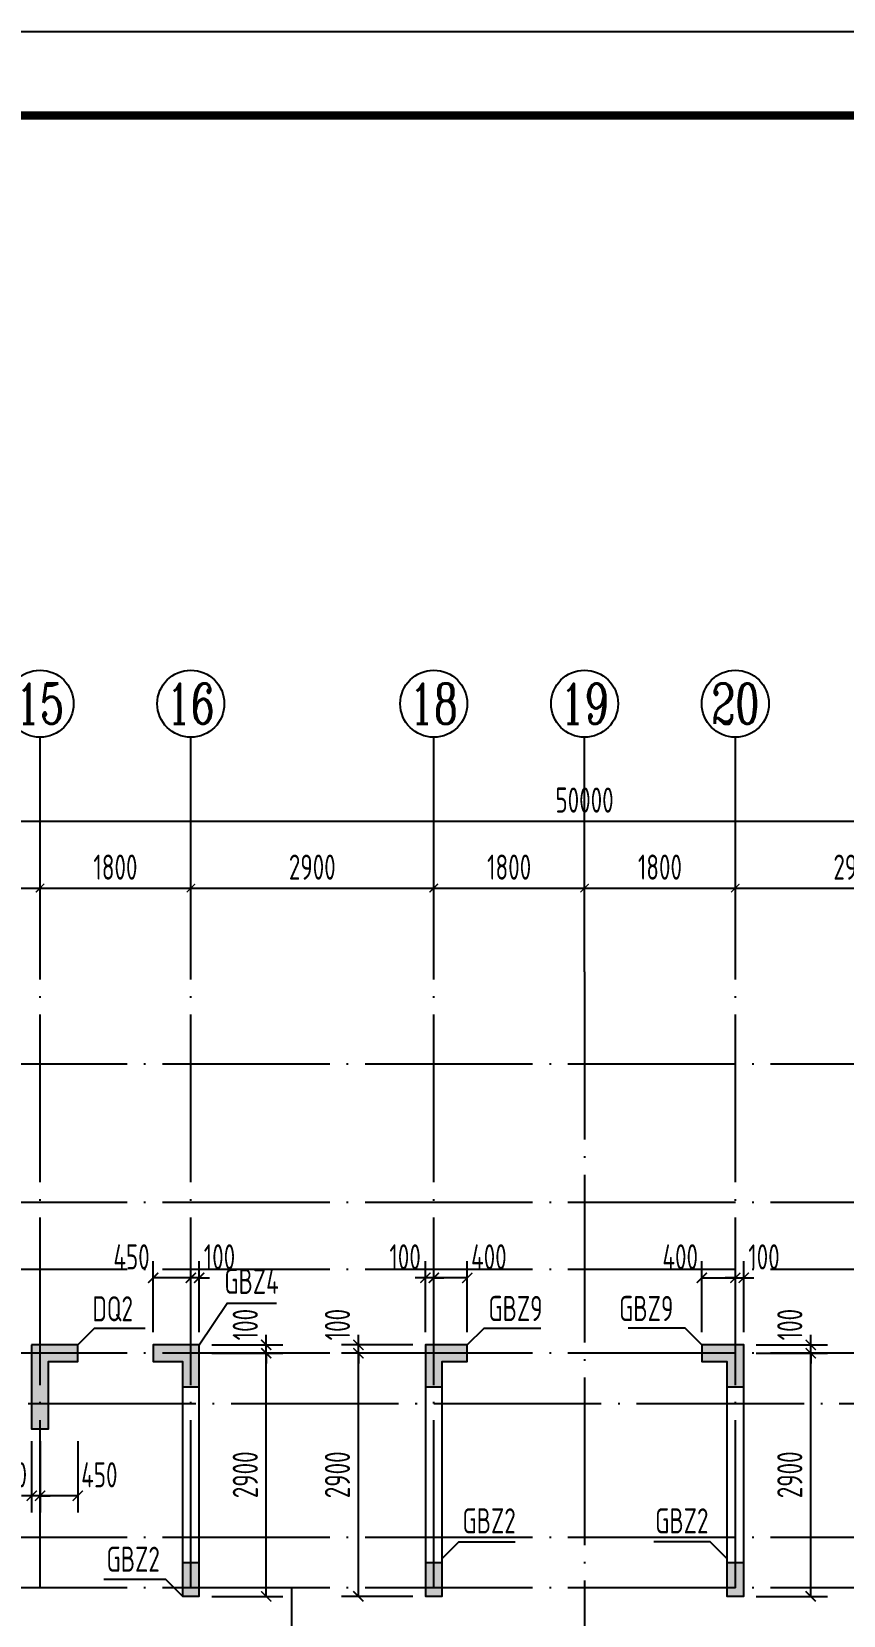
# Model space of a CAD drawing. Extents: x -461650 to 361314, y 245336 to 769729.
# Drawn here: x -106334 to -96645, y 579106 to 598001 of the extents above; entities that cross this region are included whole.
import ezdxf
from ezdxf.enums import TextEntityAlignment as Align

# ---------------------------------------------------------------- set-up
doc = ezdxf.new("R2010")
doc.units = 0
doc.header["$LTSCALE"] = 1000
doc.linetypes.add('DOTE', pattern=[2.42, 2, -0.2, 0.02, -0.2])
doc.layers.get('0').update_dxf_attribs({"linetype": 'CONTINUOUS'})
doc.layers.get('DEFPOINTS').update_dxf_attribs({"linetype": 'CONTINUOUS'})
for name, color, linetype in [('-TK', 7, 'CONTINUOUS'), ('A-AXIS', 1, 'CONTINUOUS'), ('A-DOTE', 10, 'DOTE'), ('AXIS_NUM', 7, 'CONTINUOUS'), ('S-Q墙实线', 6, 'CONTINUOUS'), ('S-Q墙标注', 3, 'CONTINUOUS'), ('S-X详图填充', 252, 'CONTINUOUS'), ('S-X详图实线', 4, 'CONTINUOUS'), ('S-Y一般标注', 3, 'CONTINUOUS'), ('S-Z柱编号', 6, 'CONTINUOUS')]:
    doc.layers.add(name, color=color, linetype=linetype)
doc.styles.add('TSSD_Axis', font='complex.shx', dxfattribs={"width": 0.7, "bigfont": 'hztxt.shx'})
doc.styles.add('TSSD_DIMENSION', font='Tssdeng.shx', dxfattribs={"width": 0.7, "bigfont": 'tssdchn.shx'})
doc.styles.add('TSSD_REIN', font='tssdeng.shx', dxfattribs={"width": 0.7, "height": 300, "bigfont": 'tssdchn.shx'})
doc.styles.add('结构文字', font='zstxt.shx', dxfattribs={"width": 0.7, "bigfont": 'zshz.shx'})
doc.dimstyles.new('STRUCK', dxfattribs={"dimtxt": 400, "dimasz": 121, "dimexe": 200, "dimexo": 150, "dimgap": 115, "dimtad": 1, "dimdec": 0, "dimdsep": 46, "dimtxsty": '结构文字', "dimblk": 'ARCHTICK', "dimcen": 400, "dimclrd": 3, "dimclre": 3, "dimclrt": 7, "dimadec": 0, "dimazin": 0, "dimtfac": 1, "dimtdec": 0, "dimtix": 1, "dimtmove": 2, "dimatfit": 3, "dimldrblk": '_DIMX', "dimfxl": 0, "dimtolj": 1, "dimtzin": 0, "dimarcsym": 0})
doc.dimstyles.new('TSSD_100_100', dxfattribs={"dimtxt": 300, "dimasz": 100, "dimexe": 100, "dimexo": 250, "dimgap": 100, "dimtad": 1, "dimdec": 0, "dimzin": 0, "dimdsep": 46, "dimtxsty": 'TSSD_DIMENSION', "dimblk": 'ARCHTICK', "dimcen": 0, "dimdle": 100, "dimclrt": 7, "dimadec": 0, "dimazin": 0, "dimtfac": 1, "dimtdec": 0, "dimtix": 1, "dimtmove": 2, "dimatfit": 3, "dimldrblk": 'ARCHTICK', "dimfxl": 0, "dimtolj": 1, "dimtzin": 0, "dimarcsym": 0})

# ---------------------------------------------------------------- blocks, each defined once
blk = doc.blocks.new('ts_axno')
at = {"color": 0, "linetype": 'ByBlock', "lineweight": -2}
blk.add_circle((0, 0), 0.5, dxfattribs=at)
at = {"color": 0, "linetype": 'ByBlock', "lineweight": -2, "style": 'TSSD_Axis', "width": 0.7}
blk.add_attdef('A', text='', height=0.6, dxfattribs=at).set_placement((0, 0), align=Align.MIDDLE_CENTER)
blk = doc.blocks.new('_ArchTick')
at = {"color": 0, "linetype": 'ByBlock', "const_width": 0.15}
blk.add_lwpolyline([(-0.5, -0.5), (0.5, 0.5)], dxfattribs=at)
blk = doc.blocks.new('*D296')
at = {"layer": 'DEFPOINTS', "color": 0}
for p in [(23100, 19250), (21400, 18250), (23100, 18250)]:
    blk.add_point(p, dxfattribs=at)
at = {"layer": 'S-Y一般标注', "color": 0, "lineweight": -2}
for p, q in [((21400, 18500), (21400, 19350)), ((23100, 18500), (23100, 19350)), ((21300, 19250), (23200, 19250))]:
    blk.add_line(p, q, dxfattribs=at)
at = {"layer": 'S-Y一般标注', "color": 0, "lineweight": -2, "xscale": 100, "yscale": 100, "zscale": 100, "rotation": 180}
blk.add_blockref('_ArchTick', (21400, 19250), dxfattribs=at)
at = {"layer": 'S-Y一般标注', "color": 0, "lineweight": -2, "xscale": 100, "yscale": 100, "zscale": 100}
blk.add_blockref('_ArchTick', (23100, 19250), dxfattribs=at)
at = {"layer": 'S-Y一般标注', "color": 7, "insert": (22250, 19500), "char_height": 300, "attachment_point": 5, "style": 'TSSD_DIMENSION'}
blk.add_mtext('\\A1;1700', dxfattribs=at)
blk = doc.blocks.new('*D297')
at = {"layer": 'DEFPOINTS', "color": 0}
for p in [(24900, 19250), (23100, 18250), (24900, 18250)]:
    blk.add_point(p, dxfattribs=at)
at = {"layer": 'S-Y一般标注', "color": 0, "lineweight": -2}
for p, q in [((23100, 18500), (23100, 19350)), ((24900, 18500), (24900, 19350)), ((23000, 19250), (25000, 19250))]:
    blk.add_line(p, q, dxfattribs=at)
at = {"layer": 'S-Y一般标注', "color": 0, "lineweight": -2, "xscale": 100, "yscale": 100, "zscale": 100, "rotation": 180}
blk.add_blockref('_ArchTick', (23100, 19250), dxfattribs=at)
at = {"layer": 'S-Y一般标注', "color": 0, "lineweight": -2, "xscale": 100, "yscale": 100, "zscale": 100}
blk.add_blockref('_ArchTick', (24900, 19250), dxfattribs=at)
at = {"layer": 'S-Y一般标注', "color": 7, "insert": (24000, 19500), "char_height": 300, "attachment_point": 5, "style": 'TSSD_DIMENSION'}
blk.add_mtext('\\A1;1800', dxfattribs=at)
blk = doc.blocks.new('*D298')
at = {"layer": 'DEFPOINTS', "color": 0}
for p in [(27800, 19250), (24900, 18250), (27800, 18250)]:
    blk.add_point(p, dxfattribs=at)
at = {"layer": 'S-Y一般标注', "color": 0, "lineweight": -2}
for p, q in [((24900, 18500), (24900, 19350)), ((27800, 18500), (27800, 19350)), ((24800, 19250), (27900, 19250))]:
    blk.add_line(p, q, dxfattribs=at)
at = {"layer": 'S-Y一般标注', "color": 0, "lineweight": -2, "xscale": 100, "yscale": 100, "zscale": 100, "rotation": 180}
blk.add_blockref('_ArchTick', (24900, 19250), dxfattribs=at)
at = {"layer": 'S-Y一般标注', "color": 0, "lineweight": -2, "xscale": 100, "yscale": 100, "zscale": 100}
blk.add_blockref('_ArchTick', (27800, 19250), dxfattribs=at)
at = {"layer": 'S-Y一般标注', "color": 7, "insert": (26350, 19500), "char_height": 300, "attachment_point": 5, "style": 'TSSD_DIMENSION'}
blk.add_mtext('\\A1;2900', dxfattribs=at)
blk = doc.blocks.new('*D299')
at = {"layer": 'DEFPOINTS', "color": 0}
for p in [(29600, 19250), (27800, 18250), (29600, 18250)]:
    blk.add_point(p, dxfattribs=at)
at = {"layer": 'S-Y一般标注', "color": 0, "lineweight": -2}
for p, q in [((27800, 18500), (27800, 19350)), ((29600, 18500), (29600, 19350)), ((27700, 19250), (29700, 19250))]:
    blk.add_line(p, q, dxfattribs=at)
at = {"layer": 'S-Y一般标注', "color": 0, "lineweight": -2, "xscale": 100, "yscale": 100, "zscale": 100, "rotation": 180}
blk.add_blockref('_ArchTick', (27800, 19250), dxfattribs=at)
at = {"layer": 'S-Y一般标注', "color": 0, "lineweight": -2, "xscale": 100, "yscale": 100, "zscale": 100}
blk.add_blockref('_ArchTick', (29600, 19250), dxfattribs=at)
at = {"layer": 'S-Y一般标注', "color": 7, "insert": (28700, 19500), "char_height": 300, "attachment_point": 5, "style": 'TSSD_DIMENSION'}
blk.add_mtext('\\A1;1800', dxfattribs=at)
blk = doc.blocks.new('*D300')
at = {"layer": 'DEFPOINTS', "color": 0}
for p in [(31400, 19250), (29600, 18250), (31400, 18250)]:
    blk.add_point(p, dxfattribs=at)
at = {"layer": 'S-Y一般标注', "color": 0, "lineweight": -2}
for p, q in [((29600, 18500), (29600, 19350)), ((31400, 18500), (31400, 19350)), ((29500, 19250), (31500, 19250))]:
    blk.add_line(p, q, dxfattribs=at)
at = {"layer": 'S-Y一般标注', "color": 0, "lineweight": -2, "xscale": 100, "yscale": 100, "zscale": 100, "rotation": 180}
blk.add_blockref('_ArchTick', (29600, 19250), dxfattribs=at)
at = {"layer": 'S-Y一般标注', "color": 0, "lineweight": -2, "xscale": 100, "yscale": 100, "zscale": 100}
blk.add_blockref('_ArchTick', (31400, 19250), dxfattribs=at)
at = {"layer": 'S-Y一般标注', "color": 7, "insert": (30500, 19500), "char_height": 300, "attachment_point": 5, "style": 'TSSD_DIMENSION'}
blk.add_mtext('\\A1;1800', dxfattribs=at)
blk = doc.blocks.new('*D301')
at = {"layer": 'DEFPOINTS', "color": 0}
for p in [(34300, 19250), (31400, 18250), (34300, 18250)]:
    blk.add_point(p, dxfattribs=at)
at = {"layer": 'S-Y一般标注', "color": 0, "lineweight": -2}
for p, q in [((31400, 18500), (31400, 19350)), ((34300, 18500), (34300, 19350)), ((31300, 19250), (34400, 19250))]:
    blk.add_line(p, q, dxfattribs=at)
at = {"layer": 'S-Y一般标注', "color": 0, "lineweight": -2, "xscale": 100, "yscale": 100, "zscale": 100, "rotation": 180}
blk.add_blockref('_ArchTick', (31400, 19250), dxfattribs=at)
at = {"layer": 'S-Y一般标注', "color": 0, "lineweight": -2, "xscale": 100, "yscale": 100, "zscale": 100}
blk.add_blockref('_ArchTick', (34300, 19250), dxfattribs=at)
at = {"layer": 'S-Y一般标注', "color": 7, "insert": (32850, 19500), "char_height": 300, "attachment_point": 5, "style": 'TSSD_DIMENSION'}
blk.add_mtext('\\A1;2900', dxfattribs=at)
blk = doc.blocks.new('*D311')
at = {"layer": 'DEFPOINTS', "color": 0}
for p in [(54600, 20050), (4600, 18250), (54600, 18250)]:
    blk.add_point(p, dxfattribs=at)
at = {"layer": 'S-Y一般标注', "color": 0, "lineweight": -2}
for p, q in [((4500, 20050), (54700, 20050)), ((4600, 18500), (4600, 20150)), ((54600, 18500), (54600, 20150))]:
    blk.add_line(p, q, dxfattribs=at)
at = {"layer": 'S-Y一般标注', "color": 0, "lineweight": -2, "xscale": 100, "yscale": 100, "zscale": 100, "rotation": 180}
blk.add_blockref('_ArchTick', (4600, 20050), dxfattribs=at)
at = {"layer": 'S-Y一般标注', "color": 0, "lineweight": -2, "xscale": 100, "yscale": 100, "zscale": 100}
blk.add_blockref('_ArchTick', (54600, 20050), dxfattribs=at)
at = {"layer": 'S-Y一般标注', "color": 7, "insert": (29600, 20300), "char_height": 300, "attachment_point": 5, "style": 'TSSD_DIMENSION'}
blk.add_mtext('\\A1;50000', dxfattribs=at)
blk = doc.blocks.new('*D2283')
at = {"layer": 'DEFPOINTS', "color": 0}
for p in [(-102434, 582233), (-101634, 582233), (-101634, 579333)]:
    blk.add_point(p, dxfattribs=at)
at = {"layer": 'S-Q墙标注', "color": 3, "lineweight": -2}
for p, q in [((-101784, 582233), (-102634, 582233)), ((-102434, 579333), (-102434, 582233)), ((-101784, 579333), (-102634, 579333))]:
    blk.add_line(p, q, dxfattribs=at)
at = {"layer": 'S-Q墙标注', "color": 3, "lineweight": -2, "xscale": 121, "yscale": 121, "zscale": 121}
for p, rotation in [((-102434, 582233), 90), ((-102434, 579333), 270)]:
    blk.add_blockref('_ArchTick', p, dxfattribs=dict(at, rotation=rotation))
at = {"layer": 'S-Q墙标注', "color": 7, "insert": (-102684, 580783), "char_height": 300, "attachment_point": 5, "rotation": 90, "style": 'TSSD_REIN'}
blk.add_mtext('\\A1;2900', dxfattribs=at)
blk = doc.blocks.new('_DIMX')
blk.add_line((-150, 0), (150, 0))
at = {"const_width": 50}
blk.add_lwpolyline([(-70, -70), (70, 70)], dxfattribs=at)
blk = doc.blocks.new('*D2284')
at = {"layer": 'DEFPOINTS', "color": 0}
for p in [(-102434, 582333), (-101634, 582333), (-101634, 582233)]:
    blk.add_point(p, dxfattribs=at)
at = {"layer": 'S-Q墙标注', "color": 3, "lineweight": -2}
for p, q in [((-101784, 582333), (-102634, 582333)), ((-102434, 582333), (-102434, 582454)), ((-102434, 582233), (-102434, 582333)), ((-101784, 582233), (-102634, 582233)), ((-102434, 582233), (-102434, 582112))]:
    blk.add_line(p, q, dxfattribs=at)
at = {"layer": 'S-Q墙标注', "color": 3, "lineweight": -2, "xscale": 121, "yscale": 121, "zscale": 121}
for p, rotation in [((-102434, 582333), 270), ((-102434, 582233), 90)]:
    blk.add_blockref('_ArchTick', p, dxfattribs=dict(at, rotation=rotation))
at = {"layer": 'S-Q墙标注', "color": 7, "insert": (-102684, 582575), "char_height": 300, "attachment_point": 5, "rotation": 90, "style": 'TSSD_REIN'}
blk.add_mtext('\\A1;100', dxfattribs=at)
blk = doc.blocks.new('*D2285')
at = {"layer": 'DEFPOINTS', "color": 0}
for p in [(-101534, 583133), (-101534, 582333), (-101134, 582333)]:
    blk.add_point(p, dxfattribs=at)
at = {"layer": 'S-Q墙标注', "color": 3, "lineweight": -2}
for p, q in [((-101534, 582483), (-101534, 583333)), ((-101134, 582483), (-101134, 583333)), ((-101134, 583133), (-101534, 583133))]:
    blk.add_line(p, q, dxfattribs=at)
at = {"layer": 'S-Q墙标注', "color": 3, "lineweight": -2, "xscale": 121, "yscale": 121, "zscale": 121, "rotation": 180}
blk.add_blockref('_ArchTick', (-101534, 583133), dxfattribs=at)
at = {"layer": 'S-Q墙标注', "color": 3, "lineweight": -2, "xscale": 121, "yscale": 121, "zscale": 121}
blk.add_blockref('_ArchTick', (-101134, 583133), dxfattribs=at)
at = {"layer": 'S-Q墙标注', "color": 7, "insert": (-100876, 583383), "char_height": 300, "attachment_point": 5, "style": 'TSSD_REIN'}
blk.add_mtext('\\A1;400', dxfattribs=at)
blk = doc.blocks.new('*D2286')
at = {"layer": 'DEFPOINTS', "color": 0}
for p in [(-101634, 583133), (-101634, 582333), (-101534, 582333)]:
    blk.add_point(p, dxfattribs=at)
at = {"layer": 'S-Q墙标注', "color": 3, "lineweight": -2}
for p, q in [((-101634, 582483), (-101634, 583333)), ((-101534, 582483), (-101534, 583333)), ((-101634, 583133), (-101755, 583133)), ((-101534, 583133), (-101634, 583133)), ((-101534, 583133), (-101413, 583133))]:
    blk.add_line(p, q, dxfattribs=at)
at = {"layer": 'S-Q墙标注', "color": 3, "lineweight": -2, "xscale": 121, "yscale": 121, "zscale": 121}
blk.add_blockref('_ArchTick', (-101634, 583133), dxfattribs=at)
at = {"layer": 'S-Q墙标注', "color": 3, "lineweight": -2, "xscale": 121, "yscale": 121, "zscale": 121, "rotation": 180}
blk.add_blockref('_ArchTick', (-101534, 583133), dxfattribs=at)
at = {"layer": 'S-Q墙标注', "color": 7, "insert": (-101876, 583383), "char_height": 300, "attachment_point": 5, "style": 'TSSD_REIN'}
blk.add_mtext('\\A1;100', dxfattribs=at)
blk = doc.blocks.new('*D2287')
at = {"layer": 'DEFPOINTS', "color": 0}
for p in [(-104334, 582233), (-103534, 582233), (-104334, 579333)]:
    blk.add_point(p, dxfattribs=at)
at = {"layer": 'S-Q墙标注', "color": 3, "lineweight": -2}
for p, q in [((-104184, 582233), (-103334, 582233)), ((-103534, 579333), (-103534, 582233)), ((-104184, 579333), (-103334, 579333))]:
    blk.add_line(p, q, dxfattribs=at)
at = {"layer": 'S-Q墙标注', "color": 3, "lineweight": -2, "xscale": 121, "yscale": 121, "zscale": 121}
for p, rotation in [((-103534, 582233), 90), ((-103534, 579333), 270)]:
    blk.add_blockref('_ArchTick', p, dxfattribs=dict(at, rotation=rotation))
at = {"layer": 'S-Q墙标注', "color": 7, "insert": (-103784, 580783), "char_height": 300, "attachment_point": 5, "rotation": 90, "style": 'TSSD_REIN'}
blk.add_mtext('\\A1;2900', dxfattribs=at)
blk = doc.blocks.new('*D2288')
at = {"layer": 'DEFPOINTS', "color": 0}
for p in [(-104334, 582333), (-103534, 582333), (-104334, 582233)]:
    blk.add_point(p, dxfattribs=at)
at = {"layer": 'S-Q墙标注', "color": 3, "lineweight": -2}
for p, q in [((-104184, 582333), (-103334, 582333)), ((-103534, 582333), (-103534, 582454)), ((-103534, 582233), (-103534, 582333)), ((-104184, 582233), (-103334, 582233)), ((-103534, 582233), (-103534, 582112))]:
    blk.add_line(p, q, dxfattribs=at)
at = {"layer": 'S-Q墙标注', "color": 3, "lineweight": -2, "xscale": 121, "yscale": 121, "zscale": 121}
for p, rotation in [((-103534, 582333), 270), ((-103534, 582233), 90)]:
    blk.add_blockref('_ArchTick', p, dxfattribs=dict(at, rotation=rotation))
at = {"layer": 'S-Q墙标注', "color": 7, "insert": (-103784, 582575), "char_height": 300, "attachment_point": 5, "rotation": 90, "style": 'TSSD_REIN'}
blk.add_mtext('\\A1;100', dxfattribs=at)
blk = doc.blocks.new('*D2289')
at = {"layer": 'DEFPOINTS', "color": 0}
for p in [(-104434, 583133), (-104434, 582333), (-104334, 582333)]:
    blk.add_point(p, dxfattribs=at)
at = {"layer": 'S-Q墙标注', "color": 3, "lineweight": -2}
for p, q in [((-104434, 582483), (-104434, 583333)), ((-104334, 582483), (-104334, 583333)), ((-104434, 583133), (-104555, 583133)), ((-104334, 583133), (-104434, 583133)), ((-104334, 583133), (-104213, 583133))]:
    blk.add_line(p, q, dxfattribs=at)
at = {"layer": 'S-Q墙标注', "color": 3, "lineweight": -2, "xscale": 121, "yscale": 121, "zscale": 121}
blk.add_blockref('_ArchTick', (-104434, 583133), dxfattribs=at)
at = {"layer": 'S-Q墙标注', "color": 3, "lineweight": -2, "xscale": 121, "yscale": 121, "zscale": 121, "rotation": 180}
blk.add_blockref('_ArchTick', (-104334, 583133), dxfattribs=at)
at = {"layer": 'S-Q墙标注', "color": 7, "insert": (-104092, 583383), "char_height": 300, "attachment_point": 5, "style": 'TSSD_REIN'}
blk.add_mtext('\\A1;100', dxfattribs=at)
blk = doc.blocks.new('*D2290')
at = {"layer": 'DEFPOINTS', "color": 0}
for p in [(-104884, 583133), (-104884, 582333), (-104434, 582333)]:
    blk.add_point(p, dxfattribs=at)
at = {"layer": 'S-Q墙标注', "color": 3, "lineweight": -2}
for p, q in [((-104884, 582483), (-104884, 583333)), ((-104434, 582483), (-104434, 583333)), ((-104434, 583133), (-104884, 583133))]:
    blk.add_line(p, q, dxfattribs=at)
at = {"layer": 'S-Q墙标注', "color": 3, "lineweight": -2, "xscale": 121, "yscale": 121, "zscale": 121, "rotation": 180}
blk.add_blockref('_ArchTick', (-104884, 583133), dxfattribs=at)
at = {"layer": 'S-Q墙标注', "color": 3, "lineweight": -2, "xscale": 121, "yscale": 121, "zscale": 121}
blk.add_blockref('_ArchTick', (-104434, 583133), dxfattribs=at)
at = {"layer": 'S-Q墙标注', "color": 7, "insert": (-105142, 583383), "char_height": 300, "attachment_point": 5, "style": 'TSSD_REIN'}
blk.add_mtext('\\A1;450', dxfattribs=at)
blk = doc.blocks.new('*D2293')
at = {"layer": 'DEFPOINTS', "color": 0}
for p in [(-106234, 581333), (-105784, 581333), (-106234, 580533)]:
    blk.add_point(p, dxfattribs=at)
at = {"layer": 'S-Q墙标注', "color": 3, "lineweight": -2}
for p, q in [((-106234, 581183), (-106234, 580333)), ((-105784, 581183), (-105784, 580333)), ((-105784, 580533), (-106234, 580533))]:
    blk.add_line(p, q, dxfattribs=at)
at = {"layer": 'S-Q墙标注', "color": 3, "lineweight": -2, "xscale": 121, "yscale": 121, "zscale": 121, "rotation": 180}
blk.add_blockref('_ArchTick', (-106234, 580533), dxfattribs=at)
at = {"layer": 'S-Q墙标注', "color": 3, "lineweight": -2, "xscale": 121, "yscale": 121, "zscale": 121}
blk.add_blockref('_ArchTick', (-105784, 580533), dxfattribs=at)
at = {"layer": 'S-Q墙标注', "color": 7, "insert": (-105526, 580783), "char_height": 300, "attachment_point": 5, "style": 'TSSD_REIN'}
blk.add_mtext('\\A1;450', dxfattribs=at)
blk = doc.blocks.new('*D2294')
at = {"layer": 'DEFPOINTS', "color": 0}
for p in [(-106334, 581333), (-106234, 581333), (-106334, 580533)]:
    blk.add_point(p, dxfattribs=at)
at = {"layer": 'S-Q墙标注', "color": 3, "lineweight": -2}
for p, q in [((-106334, 581183), (-106334, 580333)), ((-106234, 581183), (-106234, 580333)), ((-106334, 580533), (-106455, 580533)), ((-106234, 580533), (-106334, 580533)), ((-106234, 580533), (-106113, 580533))]:
    blk.add_line(p, q, dxfattribs=at)
at = {"layer": 'S-Q墙标注', "color": 3, "lineweight": -2, "xscale": 121, "yscale": 121, "zscale": 121}
blk.add_blockref('_ArchTick', (-106334, 580533), dxfattribs=at)
at = {"layer": 'S-Q墙标注', "color": 3, "lineweight": -2, "xscale": 121, "yscale": 121, "zscale": 121, "rotation": 180}
blk.add_blockref('_ArchTick', (-106234, 580533), dxfattribs=at)
at = {"layer": 'S-Q墙标注', "color": 7, "insert": (-106576, 580783), "char_height": 300, "attachment_point": 5, "style": 'TSSD_REIN'}
blk.add_mtext('\\A1;100', dxfattribs=at)
blk = doc.blocks.new('*D2369')
at = {"layer": 'DEFPOINTS', "color": 0}
for p in [(-97834, 582233), (-97034, 582233), (-97834, 579333)]:
    blk.add_point(p, dxfattribs=at)
at = {"layer": 'S-Q墙标注', "color": 3, "lineweight": -2}
for p, q in [((-97684, 582233), (-96834, 582233)), ((-97034, 579333), (-97034, 582233)), ((-97684, 579333), (-96834, 579333))]:
    blk.add_line(p, q, dxfattribs=at)
at = {"layer": 'S-Q墙标注', "color": 3, "lineweight": -2, "xscale": 121, "yscale": 121, "zscale": 121}
for p, rotation in [((-97034, 582233), 90), ((-97034, 579333), 270)]:
    blk.add_blockref('_ArchTick', p, dxfattribs=dict(at, rotation=rotation))
at = {"layer": 'S-Q墙标注', "color": 7, "insert": (-97284, 580783), "char_height": 300, "attachment_point": 5, "rotation": 90, "style": 'TSSD_REIN'}
blk.add_mtext('\\A1;2900', dxfattribs=at)
blk = doc.blocks.new('*D2370')
at = {"layer": 'DEFPOINTS', "color": 0}
for p in [(-97834, 582333), (-97034, 582333), (-97834, 582233)]:
    blk.add_point(p, dxfattribs=at)
at = {"layer": 'S-Q墙标注', "color": 3, "lineweight": -2}
for p, q in [((-97684, 582333), (-96834, 582333)), ((-97034, 582333), (-97034, 582454)), ((-97034, 582233), (-97034, 582333)), ((-97684, 582233), (-96834, 582233)), ((-97034, 582233), (-97034, 582112))]:
    blk.add_line(p, q, dxfattribs=at)
at = {"layer": 'S-Q墙标注', "color": 3, "lineweight": -2, "xscale": 121, "yscale": 121, "zscale": 121}
for p, rotation in [((-97034, 582333), 270), ((-97034, 582233), 90)]:
    blk.add_blockref('_ArchTick', p, dxfattribs=dict(at, rotation=rotation))
at = {"layer": 'S-Q墙标注', "color": 7, "insert": (-97284, 582575), "char_height": 300, "attachment_point": 5, "rotation": 90, "style": 'TSSD_REIN'}
blk.add_mtext('\\A1;100', dxfattribs=at)
blk = doc.blocks.new('*D2371')
at = {"layer": 'DEFPOINTS', "color": 0}
for p in [(-97934, 583133), (-98334, 582333), (-97934, 582333)]:
    blk.add_point(p, dxfattribs=at)
at = {"layer": 'S-Q墙标注', "color": 3, "lineweight": -2}
for p, q in [((-98334, 582483), (-98334, 583333)), ((-97934, 582483), (-97934, 583333)), ((-98334, 583133), (-97934, 583133))]:
    blk.add_line(p, q, dxfattribs=at)
at = {"layer": 'S-Q墙标注', "color": 3, "lineweight": -2, "xscale": 121, "yscale": 121, "zscale": 121, "rotation": 180}
blk.add_blockref('_ArchTick', (-98334, 583133), dxfattribs=at)
at = {"layer": 'S-Q墙标注', "color": 3, "lineweight": -2, "xscale": 121, "yscale": 121, "zscale": 121}
blk.add_blockref('_ArchTick', (-97934, 583133), dxfattribs=at)
at = {"layer": 'S-Q墙标注', "color": 7, "insert": (-98592, 583383), "char_height": 300, "attachment_point": 5, "style": 'TSSD_REIN'}
blk.add_mtext('\\A1;400', dxfattribs=at)
blk = doc.blocks.new('*D2372')
at = {"layer": 'DEFPOINTS', "color": 0}
for p in [(-97834, 583133), (-97934, 582333), (-97834, 582333)]:
    blk.add_point(p, dxfattribs=at)
at = {"layer": 'S-Q墙标注', "color": 3, "lineweight": -2}
for p, q in [((-97934, 582483), (-97934, 583333)), ((-97834, 582483), (-97834, 583333)), ((-97934, 583133), (-98055, 583133)), ((-97934, 583133), (-97834, 583133)), ((-97834, 583133), (-97713, 583133))]:
    blk.add_line(p, q, dxfattribs=at)
at = {"layer": 'S-Q墙标注', "color": 3, "lineweight": -2, "xscale": 121, "yscale": 121, "zscale": 121}
blk.add_blockref('_ArchTick', (-97934, 583133), dxfattribs=at)
at = {"layer": 'S-Q墙标注', "color": 3, "lineweight": -2, "xscale": 121, "yscale": 121, "zscale": 121, "rotation": 180}
blk.add_blockref('_ArchTick', (-97834, 583133), dxfattribs=at)
at = {"layer": 'S-Q墙标注', "color": 7, "insert": (-97592, 583383), "char_height": 300, "attachment_point": 5, "style": 'TSSD_REIN'}
blk.add_mtext('\\A1;100', dxfattribs=at)
blk = doc.blocks.new('A1')
blk.add_lwpolyline([(0, 59400), (0, 0), (84100, 0), (84100, 59400)], close=True)
at = {"const_width": 100}
blk.add_lwpolyline([(2500, 58400), (2500, 1000), (83100, 1000), (83100, 58400)], close=True, dxfattribs=at)
blk = doc.blocks.new('20210726.16395156')
at = {"layer": 'A-AXIS'}
for p, q in [((23100, 18249.9), (23100, 21049.9)), ((24900, 18249.9), (24900, 21049.9)), ((27800, 18249.9), (27800, 21049.9)), ((29600, 18249.9), (29600, 21049.9)), ((31400, 18249.9), (31400, 21049.9))]:
    blk.add_line(p, q, dxfattribs=at)
at = {"layer": 'A-DOTE'}
for p, q in [((23100, 10900), (23100, 18249.9)), ((24900, 10900), (24900, 18249.9)), ((27800, 10900), (27800, 18249.9)), ((29600, 18249.9), (29600, 3600)), ((31400, 10900), (31400, 18249.9)), ((55600, 17150), (3600, 17150)), ((55600, 15500), (3600, 15500)), ((55600, 14700), (3600, 14700)), ((55600, 13700), (3600, 13700)), ((3600, 13100.3), (55600, 13100.3)), ((55600, 11500), (3600, 11500)), ((55600, 10900), (3600, 10900)), ((26100, 10900), (26100, 3600))]:
    blk.add_line(p, q, dxfattribs=at)
at = {"layer": 'A-AXIS'}
ref = blk.add_blockref('ts_axno', (23100, 21449.9), dxfattribs=dict(at, xscale=800, yscale=800, zscale=800))
ref.add_attrib('9', '15', dxfattribs={"layer": 'AXIS_NUM', "height": 480, "style": 'TSSD_Axis', "width": 0.7}).set_placement((23100, 21449.9), align=Align.MIDDLE_CENTER)
ref = blk.add_blockref('ts_axno', (24900, 21449.9), dxfattribs=dict(at, xscale=800, yscale=800, zscale=800))
ref.add_attrib('10', '16', dxfattribs={"layer": 'AXIS_NUM', "height": 480, "style": 'TSSD_Axis', "width": 0.7}).set_placement((24900, 21449.9), align=Align.MIDDLE_CENTER)
ref = blk.add_blockref('ts_axno', (27800, 21449.9), dxfattribs=dict(at, xscale=800, yscale=800, zscale=800))
ref.add_attrib('11', '18', dxfattribs={"layer": 'AXIS_NUM', "height": 480, "style": 'TSSD_Axis', "width": 0.7}).set_placement((27800, 21449.9), align=Align.MIDDLE_CENTER)
ref = blk.add_blockref('ts_axno', (29600, 21449.9), dxfattribs=dict(at, xscale=800, yscale=800, zscale=800))
ref.add_attrib('12', '19', dxfattribs={"layer": 'AXIS_NUM', "height": 480, "style": 'TSSD_Axis', "width": 0.7}).set_placement((29600, 21449.9), align=Align.MIDDLE_CENTER)
ref = blk.add_blockref('ts_axno', (31400, 21449.9), dxfattribs=dict(at, xscale=800, yscale=800, zscale=800))
ref.add_attrib('13', '20', dxfattribs={"layer": 'AXIS_NUM', "height": 480, "style": 'TSSD_Axis', "width": 0.7}).set_placement((31400, 21449.9), align=Align.MIDDLE_CENTER)
at = {"layer": 'S-Y一般标注'}
for base, p1, p2, picture, middle in [((54600, 20049.9), (4600, 18249.9), (54600, 18249.9), '*D311', (29600, 20299.9)), ((23100, 19249.9), (21400, 18249.9), (23100, 18249.9), '*D296', (22250, 19499.9)), ((24900, 19249.9), (23100, 18249.9), (24900, 18249.9), '*D297', (24000, 19499.9)), ((27800, 19249.9), (24900, 18249.9), (27800, 18249.9), '*D298', (26350, 19499.9)), ((29600, 19249.9), (27800, 18249.9), (29600, 18249.9), '*D299', (28700, 19499.9)), ((31400, 19249.9), (29600, 18249.9), (31400, 18249.9), '*D300', (30500, 19499.9)), ((34300, 19249.9), (31400, 18249.9), (34300, 18249.9), '*D301', (32850, 19499.9))]:
    dim = blk.add_linear_dim(base=base, p1=p1, p2=p2, dimstyle='TSSD_100_100', dxfattribs=at)
    dim.commit()
    dim.dimension.update_dxf_attribs({"geometry": picture, "text_midpoint": middle})

msp = doc.modelspace()

# ---------------------------------------------------------------- hatches: boundary and pattern name
at = {"layer": 'S-X详图填充'}
h = msp.add_hatch(color=256, dxfattribs=at)
h.dxf.hatch_style = 1
h.paths.add_polyline_path([(-106334.1, 582333.19), (-106334.1, 581333.19), (-106134.1, 581333.19), (-106134.1, 582133.19), (-105784.19, 582133.19), (-105784.19, 582333.19)])
h = msp.add_hatch(color=256, dxfattribs=at)
h.dxf.hatch_style = 1
h.paths.add_polyline_path([(-104534.11, 581833.19), (-104334.11, 581833.19), (-104334.11, 582333.19), (-104884.11, 582333.19), (-104884.11, 582133.19), (-104534.11, 582133.19)])
h = msp.add_hatch(color=256, dxfattribs=at)
h.dxf.hatch_style = 1
h.paths.add_polyline_path([(-101634.11, 581833.19), (-101434.11, 581833.19), (-101434.11, 582133.19), (-101134.2, 582133.19), (-101134.2, 582333.19), (-101634.11, 582333.19)])
h = msp.add_hatch(color=256, dxfattribs=at)
h.dxf.hatch_style = 1
h.paths.add_polyline_path([(-98034.09, 581833.19), (-97834.09, 581833.19), (-97834.09, 582333.19), (-98334, 582333.19), (-98334, 582133.19), (-98034.09, 582133.19)])
h = msp.add_hatch(color=256, dxfattribs=at)
h.dxf.hatch_style = 1
h.paths.add_polyline_path([(-104334.11, 579733.19), (-104534.11, 579733.19), (-104534.11, 579333.19), (-104334.11, 579333.19)])
h = msp.add_hatch(color=256, dxfattribs=at)
h.dxf.hatch_style = 1
h.paths.add_polyline_path([(-101434.11, 579733.19), (-101634.11, 579733.19), (-101634.11, 579333.19), (-101434.11, 579333.19)])
h = msp.add_hatch(color=256, dxfattribs=at)
h.dxf.hatch_style = 1
h.paths.add_polyline_path([(-97834.09, 579733.19), (-98034.09, 579733.19), (-98034.09, 579333.19), (-97834.09, 579333.19)])

# ---------------------------------------------------------------- linework, layer by layer
at = {"layer": 'S-Q墙实线'}
for points in [[(-106334.1, 582333.19), (-106334.1, 581333.19), (-106134.1, 581333.19), (-106134.1, 582133.19), (-105784.19, 582133.19), (-105784.19, 582333.19)], [(-104334.11, 582333.19), (-104884.11, 582333.19), (-104884.11, 582133.19), (-104534.11, 582133.19), (-104534.11, 579333.19), (-104334.11, 579333.19)], [(-101634.11, 582333.19), (-101634.11, 579333.19), (-101434.11, 579333.19), (-101434.11, 582133.19), (-101134.2, 582133.19), (-101134.2, 582333.19)], [(-97834.09, 582333.19), (-98334, 582333.19), (-98334, 582133.19), (-98034.09, 582133.19), (-98034.09, 579333.19), (-97834.09, 579333.19)]]:
    msp.add_lwpolyline(points, close=True, dxfattribs=at)
at = {"layer": 'S-X详图实线'}
for points in [[(-106334.1, 582333.19), (-106334.1, 581333.19), (-106134.1, 581333.19), (-106134.1, 582133.19), (-105784.19, 582133.19), (-105784.19, 582333.19), (-106334.1, 582333.19)], [(-104534.11, 581833.19), (-104334.11, 581833.19), (-104334.11, 582333.19), (-104884.11, 582333.19), (-104884.11, 582133.19), (-104534.11, 582133.19), (-104534.11, 581833.19)], [(-101634.11, 581833.19), (-101434.11, 581833.19), (-101434.11, 582133.19), (-101134.2, 582133.19), (-101134.2, 582333.19), (-101634.11, 582333.19), (-101634.11, 581833.19)], [(-98034.09, 581833.19), (-97834.09, 581833.19), (-97834.09, 582333.19), (-98334, 582333.19), (-98334, 582133.19), (-98034.09, 582133.19), (-98034.09, 581833.19)], [(-104334.11, 579733.19), (-104534.11, 579733.19), (-104534.11, 579333.19), (-104334.11, 579333.19), (-104334.11, 579733.19)], [(-101434.11, 579733.19), (-101634.11, 579733.19), (-101634.11, 579333.19), (-101434.11, 579333.19), (-101434.11, 579733.19)], [(-97834.09, 579733.19), (-98034.09, 579733.19), (-98034.09, 579333.19), (-97834.09, 579333.19), (-97834.09, 579733.19)]]:
    msp.add_lwpolyline(points, close=True, dxfattribs=at)
at = {"layer": 'S-Z柱编号', "color": 7}
for points in [[(-104334.11, 582333.19), (-104001.67, 582829.82), (-103411.83, 582829.82)], [(-105784.19, 582333.19), (-105584.19, 582533.19), (-104978.18, 582533.19)], [(-101134.2, 582333.19), (-100934.2, 582533.19), (-100254.77, 582533.19)], [(-98334, 582333.19), (-98534, 582533.19), (-99213.43, 582533.19)], [(-101434.11, 579783.19), (-101234.11, 579983.19), (-100560.59, 579983.19)], [(-98034.09, 579783.19), (-98234.09, 579983.19), (-98907.61, 579983.19)], [(-104534.11, 579333.19), (-104734.11, 579533.19), (-105474.44, 579533.19)]]:
    msp.add_lwpolyline(points, dxfattribs=at)

# ---------------------------------------------------------------- block references
at = {"layer": '-TK'}
msp.add_blockref('A1', (-139511.89, 538600.78), dxfattribs=at)
at = {"layer": 'A-DOTE'}
msp.add_blockref('20210726.16395156', (-129334.1, 568533.14), dxfattribs=at)

# ---------------------------------------------------------------- texts
at = {"layer": 'S-Z柱编号', "color": 7, "style": 'TSSD_REIN', "width": 0.7}
for s, p in [('GBZ4', (-104034.11, 582851.37)), ('DQ2', (-105608.87, 582523.93)), ('GBZ9', (-100881.84, 582527.36)), ('GBZ9', (-99321.36, 582527.36)), ('GBZ2', (-101191.26, 579993.78)), ('GBZ2', (-98890.78, 579993.78)), ('GBZ2', (-105439.88, 579535.91))]:
    msp.add_text(s, height=300, dxfattribs=at).set_placement(p, align=Align.BOTTOM_LEFT)

# ---------------------------------------------------------------- dimensions: what is measured, and where the dimension line sits
at = {"layer": 'S-Q墙标注'}
for base, p1, p2, angle, picture, middle in [((-104884.11, 583133.19), (-104434.1, 582333.19), (-104884.11, 582333.19), 180, '*D2290', (-105142.19, 583383.19)), ((-104434.1, 583133.19), (-104334.11, 582333.19), (-104434.1, 582333.19), 180, '*D2289', (-104092.19, 583383.19)), ((-101634.11, 583133.19), (-101534.1, 582333.19), (-101634.11, 582333.19), 180, '*D2286', (-101876.03, 583383.19)), ((-101534.1, 583133.19), (-101134.19, 582333.19), (-101534.1, 582333.19), 180, '*D2285', (-100876.12, 583383.19)), ((-103534.11, 582333.19), (-104334.11, 582233.19), (-104334.11, 582333.19), 90, '*D2288', (-103784.11, 582575.11)), ((-102434.11, 582333.19), (-101634.11, 582233.19), (-101634.11, 582333.19), 90, '*D2284', (-102684.11, 582575.11)), ((-97034.09, 582333.19), (-97834.09, 582233.19), (-97834.09, 582333.19), 90, '*D2370', (-97284.09, 582575.11)), ((-106334.11, 580533.19), (-106234.1, 581333.19), (-106334.11, 581333.19), 180, '*D2294', (-106576.03, 580783.19)), ((-106234.1, 580533.19), (-105784.19, 581333.19), (-106234.1, 581333.19), 180, '*D2293', (-105526.11, 580783.19))]:
    dim = msp.add_linear_dim(base=base, p1=p1, p2=p2, angle=angle, dimstyle='STRUCK', override={"dimtxt": 300, "dimgap": 100, "dimtxsty": 'TSSD_REIN'}, dxfattribs=at)
    dim.commit()
    dim.dimension.update_dxf_attribs({"geometry": picture, "text_midpoint": middle, "dimtype": 160})
for base, p1, p2, picture, middle in [((-97934.1, 583133.19), (-98334, 582333.19), (-97934.1, 582333.19), '*D2371', (-98592.08, 583383.19)), ((-97834.09, 583133.19), (-97934.1, 582333.19), (-97834.09, 582333.19), '*D2372', (-97592.16, 583383.19))]:
    dim = msp.add_linear_dim(base=base, p1=p1, p2=p2, dimstyle='STRUCK', override={"dimtxt": 300, "dimgap": 100, "dimtxsty": 'TSSD_REIN'}, dxfattribs=at)
    dim.commit()
    dim.dimension.update_dxf_attribs({"geometry": picture, "text_midpoint": middle, "dimtype": 160})
for base, p1, p2, picture, middle in [((-103534.11, 582233.19), (-104334.11, 579333.19), (-104334.11, 582233.19), '*D2287', (-103784.11, 580783.19)), ((-102434.11, 582233.19), (-101634.11, 579333.19), (-101634.11, 582233.19), '*D2283', (-102684.11, 580783.19)), ((-97034.09, 582233.19), (-97834.09, 579333.19), (-97834.09, 582233.19), '*D2369', (-97284.09, 580783.19))]:
    dim = msp.add_linear_dim(base=base, p1=p1, p2=p2, angle=90, dimstyle='STRUCK', override={"dimtxt": 300, "dimgap": 100, "dimtxsty": 'TSSD_REIN'}, dxfattribs=at)
    dim.commit()
    dim.dimension.update_dxf_attribs({"geometry": picture, "text_midpoint": middle})

doc.saveas('drawing.dxf')
